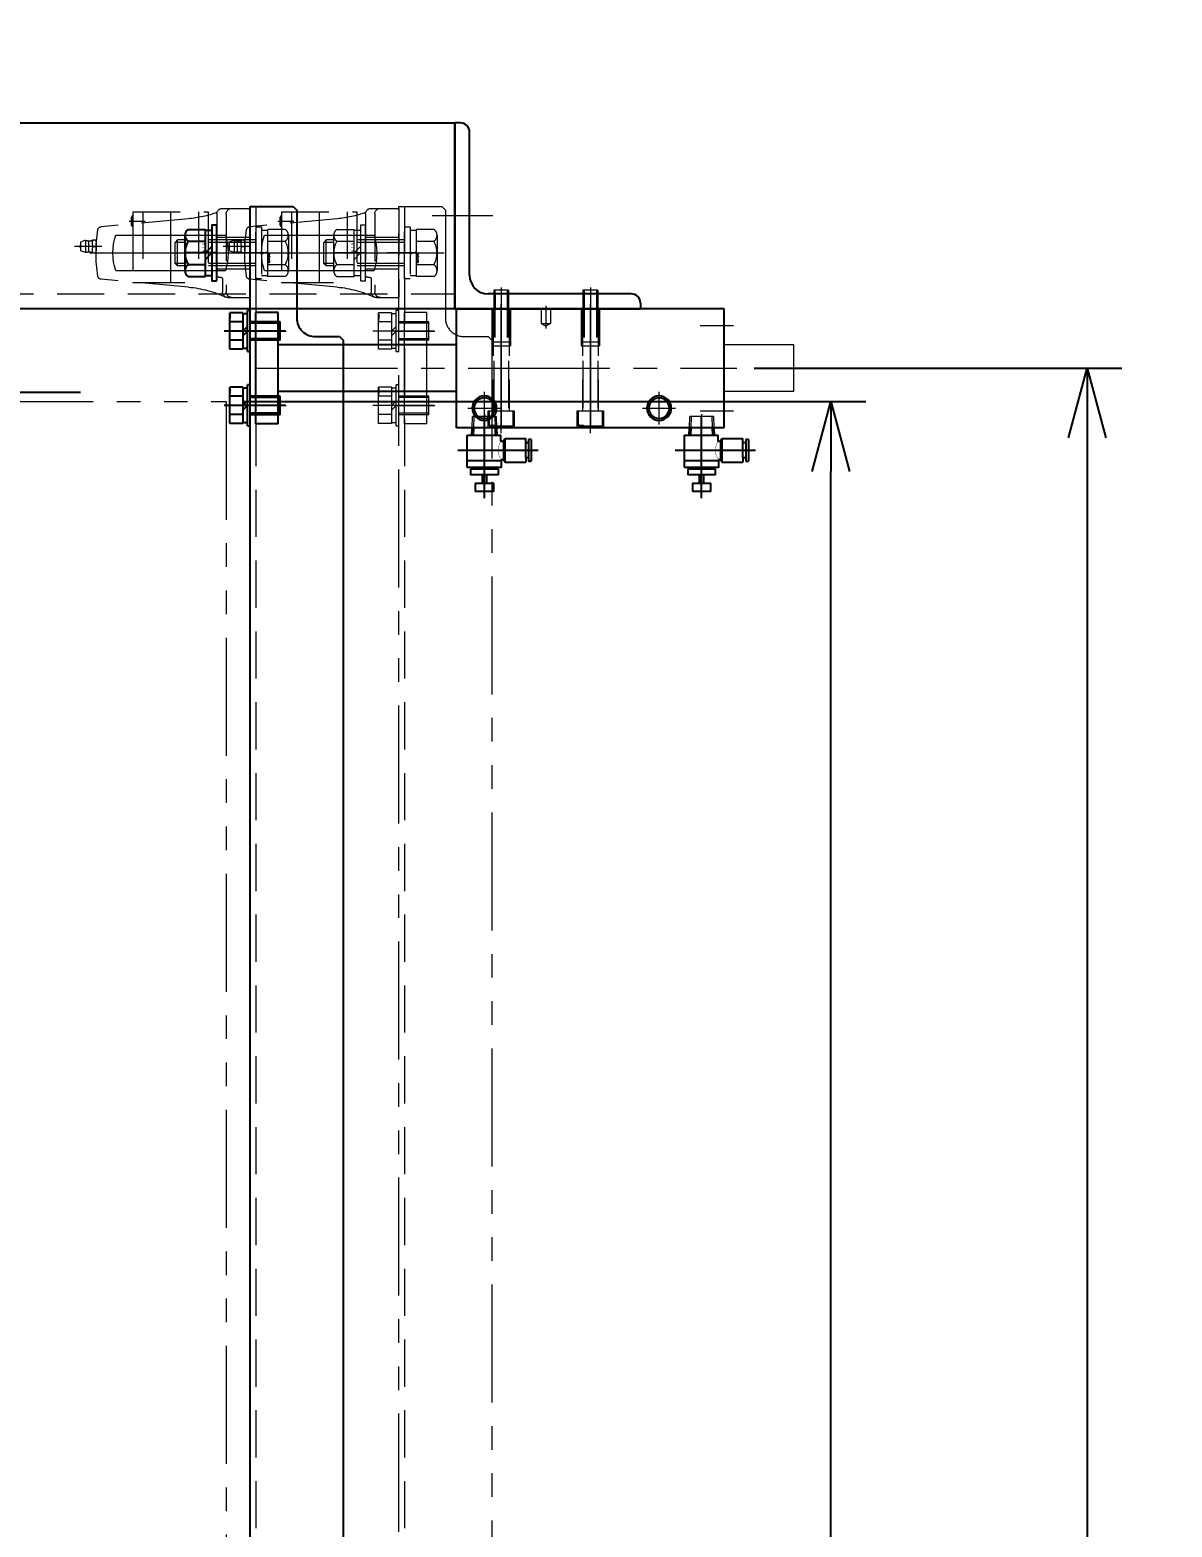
# Model space of a CAD drawing. Header units: millimetres. Extents: x -8731 to 85711, y -14522 to 31379.
# Drawn here: x 3855 to 4469, y 5232 to 6038 of the extents above; entities that cross this region are included whole.
import ezdxf
from ezdxf import colors
from ezdxf.entities.mleader import LeaderData, LeaderLine
from ezdxf.enums import TextEntityAlignment as Align
from ezdxf.math import Vec2, Vec3

# ---------------------------------------------------------------- set-up
doc = ezdxf.new("R2010")
doc.units = ezdxf.units.MM
doc.header["$LTSCALE"] = 4
doc.header["$PDMODE"] = 99
doc.header["$PDSIZE"] = 1
for name, pattern in [('CENTER2', [28.575, 19.05, -3.175, 3.175, -3.175]), ('HIDDEN', [9.525, 6.35, -3.175]), ('PHANTOM2', [31.75, 15.875, -3.175, 3.175, -3.175, 3.175, -3.175])]:
    doc.linetypes.add(name, pattern=pattern)
for name, color, linetype, lineweight in [('04_HIDDEN', 2, 'HIDDEN', 13), ('05_CENTER', 4, 'CENTER2', 13), ('06_PHANTOM', 2, 'PHANTOM2', 13), ('08_DIM', 3, 'Continuous', 13)]:
    doc.layers.add(name, color=color, linetype=linetype, lineweight=lineweight)
doc.layers.add('10_DRAFT', color=8, linetype='Continuous', lineweight=0, plot=False)
doc.styles.add('KANJI0', font='txt.shx', dxfattribs={"width": 0.9, "height": 30, "bigfont": 'bigfont'})
doc.styles.add('KSS_TXT', font='txt.shx', dxfattribs={"bigfont": 'extfont2.shx'})
doc.styles.add('KSS_TXT_L', font='txt.shx', dxfattribs={"height": 9, "bigfont": 'extfont2.shx'})
doc.styles.get("Standard").update_dxf_attribs({"font": 'txt.shx', "bigfont": 'extfont2.shx'})
doc.dimstyles.new('KSS_DIM', dxfattribs={"dimscale": 3, "dimtxt": 3, "dimasz": 2.5, "dimexe": 1.25, "dimexo": 0.625, "dimtad": 1, "dimdsep": 46, "dimtxsty": 'KSS_TXT', "dimblk": 'OPEN30', "dimcen": 0, "dimazin": 2, "dimtfac": 0.75, "dimtmove": 0, "dimatfit": 3, "dimldrblk": 'OPEN30', "dimfxl": 1, "dimtolj": 1, "dimarcsym": 0})

# ---------------------------------------------------------------- blocks, each defined once
blk = doc.blocks.new('AM_BALLOON1')
at = {"transparency": 16777216}
blk.add_circle((0, 0), 5, dxfattribs=at)
blk.add_attdef('B_NUMBER', text='', height=3, dxfattribs=at).set_placement((0, 0), align=Align.MIDDLE_CENTER)
blk = doc.blocks.new('_OPEN')
at = {"color": 0, "linetype": 'ByBlock'}
for p, q in [((-1, 0.167), (0, 0)), ((0, 0), (-1, -0.167)), ((0, 0), (-1, 0))]:
    blk.add_line(p, q, dxfattribs=at)
blk = doc.blocks.new('A$C448B04A9_1_1_1')
at = {"color": 0}
for p, q in [((3, 100), (0, 100)), ((0, 0), (0, 100)), ((8, 18), (8, 95)), ((0, 0), (100, 0)), ((95, 8), (18, 8)), ((100, 3), (100, 0))]:
    blk.add_line(p, q, dxfattribs=at)
for centre, radius, start, end in [((3, 95), 5, 0, 90), ((18, 18), 10, 180, 270), ((95, 3), 5, 0, 90)]:
    blk.add_arc(centre, radius, start, end, dxfattribs=at)
blk = doc.blocks.new('A$C3AA34862_1_1_1')
at = {"color": 0}
blk.add_lwpolyline([(0, 1100), (2500, 1100), (2500, 1000), (0, 1000)], close=True, dxfattribs=at)
at = {"layer": '04_HIDDEN'}
for p, q in [((0, 1008), (2500, 1008)), ((2521, 1008), (2521, 1000)), ((2521.75, 1008), (2521.75, 1000)), ((2528.25, 1008), (2528.25, 1000)), ((2529, 1008), (2529, 1000)), ((2569, 1008), (2569, 1000)), ((2569.75, 1008), (2569.75, 1000)), ((2576.25, 1008), (2576.25, 1000)), ((2577, 1008), (2577, 1000))]:
    blk.add_line(p, q, dxfattribs=at)
at = {"layer": '05_CENTER'}
for p, q in [((2525, 1011.39), (2525, 996.61)), ((2573, 1011.39), (2573, 996.61))]:
    blk.add_line(p, q, dxfattribs=at)
at = {"layer": '10_DRAFT'}
blk.add_line((2520.45, 1050), (2487.89, 1050), dxfattribs=at)
at = {"color": 0}
blk.add_blockref('A$C448B04A9_1_1_1', (2500, 1000), dxfattribs=at)
blk = doc.blocks.new('_Open30')
at = {"color": 0, "linetype": 'ByBlock', "lineweight": -2}
for p, q in [((-1, 0.268), (0, 0)), ((0, 0), (-1, -0.268)), ((0, 0), (-1, 0))]:
    blk.add_line(p, q, dxfattribs=at)
blk = doc.blocks.new('*D1758')
at = {"layer": '08_DIM', "color": 0, "lineweight": -2, "transparency": 16777216}
for p, q in [((3969.77, 5837.9), (4304.55, 5837.9)), ((4285.8, 3975.4), (4285.8, 5800.4)), ((3969.77, 3937.9), (4304.55, 3937.9))]:
    blk.add_line(p, q, dxfattribs=at)
at = {"layer": 'Defpoints', "color": 0, "transparency": 16777216}
for p in [(3960.4, 5837.9), (4285.8, 5837.9), (3960.4, 3937.9)]:
    blk.add_point(p, dxfattribs=at)
at = {"layer": '08_DIM', "color": 0, "lineweight": -2, "transparency": 16777216, "xscale": 37.5, "yscale": 37.5, "zscale": 37.5}
for p, rotation in [((4285.8, 5837.9), 90), ((4285.8, 3937.9), 270)]:
    blk.add_blockref('_Open30', p, dxfattribs=dict(at, rotation=rotation))
at = {"layer": '08_DIM', "color": 0, "transparency": 16777216, "char_height": 45, "attachment_point": 5, "rotation": 90, "style": 'KSS_TXT'}
for s, insert in [('\\A1;(濾布幅)', (4317.68, 4887.9)), ('\\A1;1900', (4253.93, 4887.9))]:
    blk.add_mtext(s, dxfattribs=dict(at, insert=insert))
blk = doc.blocks.new('*D1872')
at = {"layer": '08_DIM', "color": 0, "lineweight": -2, "transparency": 16777216}
for p, q in [((4244.48, 5855.9), (4442.37, 5855.9)), ((4423.62, 5818.4), (4423.62, 3957.4)), ((4244.48, 3919.9), (4442.37, 3919.9))]:
    blk.add_line(p, q, dxfattribs=at)
at = {"layer": 'Defpoints', "color": 0, "transparency": 16777216}
for p in [(4235.1, 5855.9), (4235.1, 3919.9), (4423.62, 3919.9)]:
    blk.add_point(p, dxfattribs=at)
at = {"layer": '08_DIM', "color": 0, "lineweight": -2, "transparency": 16777216, "xscale": 37.5, "yscale": 37.5, "zscale": 37.5}
for p, rotation in [((4423.62, 5855.9), 90), ((4423.62, 3919.9), 270)]:
    blk.add_blockref('_Open30', p, dxfattribs=dict(at, rotation=rotation))
at = {"layer": '08_DIM', "color": 0, "transparency": 16777216, "insert": (4391.75, 4887.9), "char_height": 45, "attachment_point": 5, "rotation": 90, "style": 'KSS_TXT'}
blk.add_mtext('\\A1;1936', dxfattribs=at)
blk = doc.blocks.new('*D1873')
at = {"layer": '08_DIM', "color": 0, "lineweight": -2, "transparency": 16777216}
for p, q in [((3882.02, 5842.9), (3677.9, 5842.9)), ((3696.65, 3970.4), (3696.65, 5805.4)), ((3882.02, 3932.9), (3677.9, 3932.9))]:
    blk.add_line(p, q, dxfattribs=at)
at = {"layer": 'Defpoints', "color": 0, "transparency": 16777216}
for p in [(3696.65, 5842.9), (3891.4, 5842.9), (3891.4, 3932.9)]:
    blk.add_point(p, dxfattribs=at)
at = {"layer": '08_DIM', "color": 0, "lineweight": -2, "transparency": 16777216, "xscale": 37.5, "yscale": 37.5, "zscale": 37.5}
for p, rotation in [((3696.65, 5842.9), 90), ((3696.65, 3932.9), 270)]:
    blk.add_blockref('_Open30', p, dxfattribs=dict(at, rotation=rotation))
at = {"layer": '08_DIM', "color": 0, "transparency": 16777216, "insert": (3664.77, 4887.9), "char_height": 45, "attachment_point": 5, "rotation": 90, "style": 'KSS_TXT'}
blk.add_mtext('\\A1;1910', dxfattribs=at)
blk = doc.blocks.new('MUCAP206Jb_1_1_1')
at = {"color": 0}
for p, q in [((-6.8, 88.73), (-5.9, 91.43)), ((-6.8, 88.73), (-0.2, 88.73)), ((-5.9, 91.43), (-1.1, 91.43)), ((-0.2, 88.73), (-1.1, 91.43)), ((-7, 84.56), (-7, 83.3)), ((-6.3, 86.98), (-0.7, 86.98)), ((-5.25, 82.93), (-1.75, 82.93)), ((-3.5, 84.56), (-3.5, 83.3)), ((0, 84.56), (0, 83.3)), ((-18.37, 33.2), (-14.14, 80.26)), ((18.37, 33.2), (14.14, 80.26)), ((-22.2, 63.15), (-22.2, 22.65)), ((-22.2, 63.15), (-15.68, 63.15)), ((-20.2, 63.4), (-19.33, 63.9)), ((-14.2, 63.4), (-20.2, 63.4)), ((-20.2, 63.15), (-20.2, 63.4)), ((-19.65, 63.15), (-19.65, 63.72)), ((-15.07, 63.9), (-19.33, 63.9)), ((-14.2, 63.4), (-15.07, 63.9)), ((-14.75, 63.15), (-14.75, 63.72)), ((-14.2, 63.15), (-14.2, 63.4)), ((15.68, 63.15), (15.9, 63.15)), ((15.9, 63.15), (15.9, 60.65)), ((-22.2, 22.65), (-20.27, 22.65)), ((-21, 18), (12, 18)), ((13, 17), (13, 16)), ((-24, 15), (-24, 0)), ((-21, 13), (21, 13)), ((14, 15), (21, 15)), ((24, 12), (24, 0)), ((-24, 0), (24, 0))]:
    blk.add_line(p, q, dxfattribs=at)
for centre, radius, start, end in [((-3.5, 88.73), 3.3, 180, 208.06161), ((-3.5, 89.94), 1.59, 69.55499, 110.44501), ((-3.5, 88.73), 3.3, 331.93839, 0), ((-12.15, 80.08), 2, 98.6248, 174.86827), ((0, 0), 83, 81.3752, 98.6248), ((-5.25, 80.61), 4.32, 66.10224, 113.89776), ((-5.25, 87.25), 4.32, 246.10224, 293.89776), ((-12.29, 87.35), 6, 332.37229, 353.89834), ((-7.12, 86.8), 0.8, 353.89834, 28.06161), ((-1.75, 80.61), 4.32, 66.10224, 113.89776), ((-1.75, 87.25), 4.32, 246.10224, 293.89776), ((0.12, 86.8), 0.8, 151.93839, 186.10166), ((5.29, 87.35), 6, 186.10166, 207.62771), ((12.15, 80.08), 2, 5.13173, 81.3752), ((-78.13, 38.57), 60, 339.84489, 354.86827), ((78.13, 38.57), 60, 185.13173, 204.94017), ((-21, 15), 3, 90, 180), ((12, 17), 1, 0, 90), ((-21, 10), 3, 90, 180), ((14, 16), 1, 180, 270), ((21, 12), 3, 0, 90), ((21, 10), 3, 0, 90)]:
    blk.add_arc(centre, radius, start, end, dxfattribs=at)
at = {"layer": '04_HIDDEN', "color": 0}
for p, q in [((-22.2, 57.9), (15.9, 57.9)), ((-15.68, 63.15), (15.68, 63.15)), ((15.9, 60.65), (15.9, 22.65)), ((-22.2, 27.9), (15.9, 27.9)), ((-20.27, 22.65), (15.9, 22.65)), ((-8.5, 18), (-8.5, 0)), ((8.5, 18), (8.5, 0))]:
    blk.add_line(p, q, dxfattribs=at)
at = {"layer": '05_CENTER', "color": 0}
for p, q in [((-3.5, 79.92), (-3.5, 94.53)), ((0, 86.42), (0, 0)), ((-17.2, 65.24), (-17.2, 56.57))]:
    blk.add_line(p, q, dxfattribs=at)
at = {"layer": '10_DRAFT'}
for p, q in [((-9.5, 72.41), (-9.5, 13.39)), ((9.5, 72.41), (9.5, 13.39)), ((-22.2, 42.9), (15.9, 42.9))]:
    blk.add_line(p, q, dxfattribs=at)
for start, end in [(72.15448, 107.84552), (252.15448, 287.84552)]:
    blk.add_arc((0, 42.9), 31, start, end, dxfattribs=at)
blk = doc.blocks.new('M14Nza_1_1_1')
at = {"color": 0}
for p, q in [((-9.52, 17.1), (9.52, 17.1)), ((-12.7, 15.4), (-12.7, 6.1)), ((-6.35, 6.1), (-6.35, 15.4)), ((6.35, 15.4), (6.35, 6.1)), ((12.7, 15.4), (12.7, 6.1)), ((-12.7, 6.1), (12.7, 6.1)), ((-12.25, 2.6), (-12.25, 6.1)), ((-3.5, 6.1), (0, 2.6)), ((0, 6.1), (3.5, 2.6)), ((12.25, 6.1), (12.25, 2.6))]:
    blk.add_line(p, q, dxfattribs=at)
at = {"color": 0, "linetype": 'CENTER2'}
blk.add_line((0, 0), (0, 17.1), dxfattribs=at)
at = {"color": 0}
blk.add_lwpolyline([(-15, 0), (15, 0), (15, 2.6), (-15, 2.6)], close=True, dxfattribs=at)
for centre, radius, start, end in [((-9.52, 13.29), 3.81, 33.626, 146.374), ((0, 4.4), 12.7, 60, 120), ((9.52, 13.29), 3.81, 33.626, 146.374)]:
    blk.add_arc(centre, radius, start, end, dxfattribs=at)
at = {"layer": '10_DRAFT', "ltscale": 3, "style": 'KANJI0', "width": 0.82}
blk.add_text('Ｍ１４', height=1.5, dxfattribs=at).set_placement((0.39, 6.2))
blk = doc.blocks.new('A$C2B91780A_1_1_1')
at = {"color": 0}
for p, q in [((-7, 42.1), (-5.6, 43.5)), ((-7, 0), (-7, 42.1)), ((-7, 42.1), (7, 42.1)), ((-5.6, 43.5), (5.6, 43.5)), ((-5.6, 0), (-5.6, 43.5)), ((7, 42.1), (5.6, 43.5)), ((5.6, 0), (5.6, 43.5)), ((7, 0), (7, 42.1)), ((-14, -3), (-14, 0)), ((-14, 0), (14, 0)), ((14, 0), (14, -3)), ((14, -3), (-14, -3)), ((-12.7, -15.8), (-12.7, -6.5)), ((-12.7, -6.5), (12.7, -6.5)), ((-12.25, -6.5), (-12.25, -3)), ((-6.35, -15.8), (-6.35, -6.5)), ((0.64, -6.5), (-0.64, -3)), ((6.35, -6.5), (6.35, -15.8)), ((12.25, -3), (12.25, -6.5)), ((12.7, -15.8), (12.7, -6.5)), ((9.52, -17.5), (-9.52, -17.5))]:
    blk.add_line(p, q, dxfattribs=at)
at = {"color": 0, "linetype": 'CENTER2'}
blk.add_line((0, 46.09), (0, -21.25), dxfattribs=at)
at = {"color": 0}
for centre, radius, start, end in [((-9.52, -13.69), 3.81, 213.626, 326.374), ((0, -4.8), 12.7, 240, 300), ((9.52, -13.69), 3.81, 213.626, 326.374)]:
    blk.add_arc(centre, radius, start, end, dxfattribs=at)
at = {"layer": '10_DRAFT', "ltscale": 3, "style": 'KANJI0', "width": 0.82}
blk.add_text('M14x50', height=1, rotation=180, dxfattribs=at).set_placement((-0.53, -6.6))
blk = doc.blocks.new('A$C05FE0EC2_1_1_1')
at = {"color": 0}
for p, q in [((-9.81, 11), (9.81, 11)), ((-9.81, 4), (-9.81, 11)), ((-4.91, 4), (-4.91, 11)), ((4.91, 4), (4.91, 11)), ((9.81, 4), (9.81, 11)), ((-11, 1.5), (11, 1.5)), ((-11, 1.5), (-11, 0)), ((-11, 0), (11, 0)), ((9.81, 4), (-9.81, 4)), ((-9.25, 4), (-9.25, 1.5)), ((0, 1.5), (-2.5, 4)), ((0, 4), (2.5, 1.5)), ((9.25, 1.5), (9.25, 4)), ((11, 0), (11, 1.5))]:
    blk.add_line(p, q, dxfattribs=at)
at = {"color": 0, "linetype": 'CENTER2'}
blk.add_line((0, -19), (0, 14), dxfattribs=at)
at = {"color": 0, "linetype": 'HIDDEN'}
for p, q in [((-5, -16), (-5, 0)), ((-4.19, -16), (-4.19, 0)), ((4.19, -16), (4.19, 0)), ((5, -16), (5, 0)), ((-5, -16), (5, -16))]:
    blk.add_line(p, q, dxfattribs=at)
at = {"layer": '10_DRAFT', "style": 'KSS_TXT_L'}
blk.add_text('BT-M10x20L,SW,PW', height=0.3, dxfattribs=at).set_placement((5.16, 10.66))
blk = doc.blocks.new('A$C293536BD_1_1_1')
at = {"color": 0}
for p, q in [((0, -1055), (0, 1055)), ((0, 1055), (23, 1055)), ((23, 1055), (25, 1053)), ((25, 1053), (25, 995)), ((35, 985), (48, 985)), ((48, 985), (50, 983)), ((50, 983), (50, -983))]:
    blk.add_line(p, q, dxfattribs=at)
blk.add_arc((35, 995), 10, 180, 270, dxfattribs=at)
at = {"layer": '04_HIDDEN'}
blk.add_line((3, 1055), (3, -1055), dxfattribs=at)
at = {"layer": '05_CENTER'}
for p, q in [((9.23, 1030), (-6.22, 1030)), ((9.23, 988), (-6.22, 988)), ((9.23, 948), (-6.22, 948))]:
    blk.add_line(p, q, dxfattribs=at)
blk = doc.blocks.new('A$C15BB09A1_1_1_1')
blk.add_blockref('A$C293536BD_1_1_1', (-3, 979))
at = {"rotation": 90}
for name, p in [('M14Nza_1_1_1', (-21, 2009)), ('A$C05FE0EC2_1_1_1', (-3, 1967)), ('A$C05FE0EC2_1_1_1', (-3, 1927))]:
    blk.add_blockref(name, p, dxfattribs=at)
at = {"layer": '04_HIDDEN', "color": 4, "xscale": -1, "rotation": 90}
blk.add_blockref('MUCAP206Jb_1_1_1', (-3, 2009), dxfattribs=at)
at = {"layer": '04_HIDDEN', "rotation": 90}
blk.add_blockref('A$C2B91780A_1_1_1', (0, 2009), dxfattribs=at)
blk = doc.blocks.new('A$C131E5F08_1_1')
at = {"color": 0, "linetype": 'CENTER2'}
blk.add_line((0, -66.5), (0, 9.5), dxfattribs=at)
at = {"color": 0}
for p, q in [((6.5, 8), (-6.5, 8)), ((-6.5, 8), (-6.5, 0)), ((6.5, 0), (-6.5, 0)), ((6.5, 0), (6.5, 8))]:
    blk.add_line(p, q, dxfattribs=at)
at = {"color": 0, "linetype": 'HIDDEN'}
for p, q in [((-4, -65), (-4, 0)), ((4, -65), (4, 0)), ((-4, -37), (4, -37)), ((-3.32, -65), (-3.32, -37)), ((3.32, -65), (3.32, -37)), ((-4, -65), (4, -65))]:
    blk.add_line(p, q, dxfattribs=at)
at = {"layer": '10_DRAFT', "style": 'KSS_TXT_L'}
blk.add_text('CS-M8x65L', height=0.3, dxfattribs=at).set_placement((3.76, 7.66))
blk = doc.blocks.new('AS2201F-02-06b_1_1')
at = {"color": 0}
for p, q in [((-5, 34.4), (5, 34.4)), ((-5, 34.4), (-5, 29.9)), ((5, 29.9), (5, 34.4)), ((-7.5, 25.4), (0, 25.4)), ((-7.5, 25.4), (-7.5, 22.4)), ((-1.25, 29.9), (-5, 29.9)), ((5, 29.9), (-1.25, 29.9)), ((-1.25, 29.9), (-1.25, 25.4)), ((0, 25.4), (7.5, 25.4)), ((1.25, 25.4), (1.25, 29.9)), ((7.5, 22.4), (7.5, 25.4)), ((-25.2, 12.2), (-25.2, 17.95)), ((-23.7, 17.95), (-25.2, 17.95)), ((-23.7, 16.2), (-23.7, 17.95)), ((-23.7, 16.2), (-22.2, 16.2)), ((-23.7, 6.45), (-23.7, 16.2)), ((-22.2, 16.55), (-22.2, 18.6)), ((-11.1, 18.6), (-22.2, 18.6)), ((-22.2, 16.07), (-22.2, 16.55)), ((-11.1, 18.6), (-11.1, 5.8)), ((-10.23, 17.1), (-11.1, 18.6)), ((-10.23, 7.3), (-10.23, 17.1)), ((-9.24, 17.1), (-10.23, 17.1)), ((-9.25, 21.4), (-9.25, 17.9)), ((-9.25, 21.4), (7, 21.4)), ((-9.25, 17.9), (9.25, 17.9)), ((-9.24, 17.9), (-9.24, 17.1)), ((-7.5, 22.4), (0, 22.4)), ((-7, 21.9), (-7, 22.4)), ((-7, 21.4), (-7, 21.9)), ((0, 22.4), (7.5, 22.4)), ((7, 22.4), (7, 21.9)), ((7, 21.9), (7, 21.4)), ((7, 21.4), (9.25, 21.4)), ((9.25, 21.4), (9.25, 17.9)), ((9.25, 17.9), (9.25, 4)), ((-25.2, 6.45), (-25.2, 12.2)), ((-23.7, 8.2), (-22.2, 8.2)), ((-22.2, 16.07), (-22.2, 5.8)), ((-25.2, 6.45), (-23.7, 6.45)), ((-11.1, 5.8), (-22.2, 5.8)), ((-10.23, 7.3), (-11.1, 5.8)), ((-8.8, 7.3), (-10.23, 7.3)), ((-8.8, 7.3), (-8.8, 4)), ((9.25, 4), (-8.8, 4)), ((-6.58, 0), (-6.7, 4)), ((-5.72, 0), (-5.85, 4)), ((5.85, 4), (5.72, 0)), ((6.7, 4), (6.58, 0))]:
    blk.add_line(p, q, dxfattribs=at)
at = {"color": 0, "linetype": 'CENTER2'}
for p, q in [((0, 37.94), (0, -6)), ((-28.91, 12.2), (14.33, 12.2))]:
    blk.add_line(p, q, dxfattribs=at)
at = {"color": 0, "const_width": 0.2, "flags": 128}
blk.add_lwpolyline([(-9.24, 17.1), (-9.03, 16.85), (-8.73, 16.47), (-8.45, 16.07), (-8.28, 15.79), (-8.04, 15.36), (-7.85, 14.91), (-7.73, 14.59), (-7.64, 14.31), (-7.58, 14.05), (-7.49, 13.61), (-7.44, 13.27), (-7.4, 12.75), (-7.39, 12.23), (-7.41, 11.88), (-7.46, 11.27), (-7.53, 10.82), (-7.59, 10.48), (-7.71, 9.98), (-7.85, 9.49), (-8.04, 8.92), (-8.26, 8.36), (-8.51, 7.82), (-8.8, 7.3)], dxfattribs=at)
at = {"layer": '10_DRAFT'}
for p, q in [((-6.39, -6), (-6.58, 0)), ((-6.58, 0), (6.58, 0)), ((-5.53, -6), (-5.72, 0)), ((5.72, 0), (5.53, -6)), ((6.58, 0), (6.39, -6)), ((-6.39, -6), (6.39, -6))]:
    blk.add_line(p, q, dxfattribs=at)
blk = doc.blocks.new('MGPM50-100Z-M9Bd_1_1')
at = {"color": 0}
for p, q in [((-132, 62), (-132, 2)), ((-120, 62), (-132, 62)), ((-120, 62), (-120, 2)), ((120, 64), (-24, 64)), ((-24, 64), (-24, 0)), ((120, 64), (120, 0)), ((-24, 44.5), (-120, 44.5)), ((-24, 19.5), (-120, 19.5)), ((-120, 2), (-132, 2)), ((120, 0), (-24, 0))]:
    blk.add_line(p, q, dxfattribs=at)
for centre, radius in [((-9, 53.5), 6.58), ((-9, 53.5), 5.54), ((85, 53.5), 6.58), ((85, 53.5), 5.54)]:
    blk.add_circle(centre, radius, dxfattribs=at)
at = {"layer": '04_HIDDEN', "color": 0}
for p, q in [((-7, 64), (-7, 55)), ((7, 55), (7, 64)), ((41, 64), (41, 55)), ((55, 55), (55, 64)), ((-7, 55), (7, 55)), ((-4.3, 0), (-4.3, 55)), ((4.3, 0), (4.3, 55)), ((41, 55), (55, 55)), ((43.7, 0), (43.7, 55)), ((52.3, 0), (52.3, 55)), ((-5, 0), (-5, 20)), ((-5, 20), (5, 20)), ((5, 0), (5, 20)), ((43, 0), (43, 20)), ((43, 20), (53, 20)), ((53, 0), (53, 20)), ((21.5, 8), (24, 9.44)), ((26.5, 8), (24, 9.44)), ((21.5, 0), (21.5, 8)), ((21.5, 8), (26.5, 8)), ((26.5, 0), (26.5, 8))]:
    blk.add_line(p, q, dxfattribs=at)
at = {"layer": '05_CENTER', "color": 0}
for p, q in [((-9, 56.73), (-9, 66.73)), ((0, 66.99), (0, -2.4)), ((48, 66.99), (48, -2.4)), ((107.9, 56.73), (107.9, 66.73)), ((-9, 62.35), (-9, 44.65)), ((85, 62.35), (85, 44.65)), ((-136.67, 52), (-115.67, 52)), ((-56.67, 52), (-35.67, 52)), ((-17.85, 53.5), (-0.15, 53.5)), ((76.15, 53.5), (93.85, 53.5)), ((107.18, 55), (125, 55)), ((-132, 32), (126.81, 32)), ((-136.67, 12), (-115.67, 12)), ((-56.67, 12), (-35.67, 12)), ((24, -1.5), (24, 10.72)), ((107.18, 9), (125, 9))]:
    blk.add_line(p, q, dxfattribs=at)
at = {"layer": '06_PHANTOM', "color": 0}
for p, q in [((-52, 62), (-52, 2)), ((-40, 62), (-52, 62)), ((-40, 62), (-40, 2)), ((-40, 2), (-52, 2))]:
    blk.add_line(p, q, dxfattribs=at)
at = {"layer": '10_DRAFT'}
for p, q in [((157.5, 44.5), (120, 44.5)), ((157.5, 44.5), (157.5, 19.5)), ((157.5, 19.5), (120, 19.5))]:
    blk.add_line(p, q, dxfattribs=at)
at = {"color": 0, "xscale": -1}
for p in [(-9, 64), (107.9, 64)]:
    blk.add_blockref('AS2201F-02-06b_1_1', p, dxfattribs=at)
blk = doc.blocks.new('A$C6408539A_1_1')
at = {"rotation": 270}
blk.add_blockref('A$C15BB09A1_1_1_1', (21, 132), dxfattribs=at)
at = {"color": 4, "xscale": -1, "rotation": 90}
blk.add_blockref('MGPM50-100Z-M9Bd_1_1', (2000, 0), dxfattribs=at)
at = {"layer": '04_HIDDEN', "rotation": 89.99999999999999}
for p in [(1945, 0), (1945, -48)]:
    blk.add_blockref('A$C131E5F08_1_1', p, dxfattribs=at)
at = {"layer": '06_PHANTOM', "rotation": 270}
blk.add_blockref('A$C15BB09A1_1_1_1', (21, 52), dxfattribs=at)

msp = doc.modelspace()

# ---------------------------------------------------------------- linework, layer by layer
at = {"layer": '06_PHANTOM', "color": 6}
msp.add_lwpolyline([(1793.29684, 5837.90432), (3960.39684, 5837.90432), (3960.39684, 3937.90432), (1793.29684, 3937.90432)], close=True, dxfattribs=at)

# ---------------------------------------------------------------- block references
msp.add_blockref('A$C3AA34862_1_1_1', (1583.29684, 4887.90432))
at = {"rotation": 90}
msp.add_blockref('A$C6408539A_1_1', (4108.29684, 3887.90432), dxfattribs=at)

# ---------------------------------------------------------------- dimensions: what is measured, and where the dimension line sits
at = {"layer": '08_DIM'}
for base, p1, p2, override, picture, middle in [((4423.62064, 3919.90432), (4235.10333, 5855.90432), (4235.10333, 3919.90432), {"dimscale": 15}, '*D1872', (4391.74564, 4887.90432)), ((3696.64898, 5842.90432), (3891.39684, 3932.90432), (3891.39684, 5842.90432), {"dimscale": 15}, '*D1873', (3664.77398, 4887.90432)), ((4285.8009, 5837.90432), (3960.39684, 3937.90432), (3960.39684, 5837.90432), {"dimscale": 15, "dimpost": '\\X(濾布幅)'}, '*D1758', (4285.8009, 4887.90432))]:
    dim = msp.add_linear_dim(base=base, p1=p1, p2=p2, angle=90, dimstyle='KSS_DIM', override=override, dxfattribs=at)
    dim.commit()
    dim.dimension.update_dxf_attribs({"geometry": picture, "text_midpoint": middle})

# ---------------------------------------------------------------- leaders
ml = msp.add_multileader_block('Standard', dxfattribs=at)
ml.set_content('AM_BALLOON1', color=256, scale=15)
ml.set_attribute('B_NUMBER', 'AU', width=0)
ml.set_leader_properties(color=256, linetype='ByLayer', lineweight=-1)
ml.set_arrow_properties(name='OPEN')
ml.build(insert=Vec2(0, 0))
ml.multileader.update_dxf_attribs({"leader_type": 0, "has_dogleg": 0, "text_right_attachment_type": 6, "dogleg_length": 0, "arrow_head_size": 30, "scale": 15, "block_connection_type": 1})
ctx = ml.context
ctx.base_point, ctx.scale, ctx.char_height, ctx.arrow_head_size, ctx.landing_gap_size, ctx.plane_origin = Vec3(5844.83769, 21132.80583), 15, 60, 30, 30, Vec3(5844.83769, 21132.80583)
ctx.right_attachment, ctx.attachment_type = 6, 1
notes = []
notes.append((ctx, [(0, (0, 0, 0), (0, 0), (1, 0), 1, [])]))
ctx.block.insert = Vec3(5844.83769, 21132.80583)
ml = msp.add_multileader_block('Standard', dxfattribs=at)
ml.set_content('AM_BALLOON1', color=256, scale=15)
ml.set_attribute('B_NUMBER', 'AF', width=0)
ml.set_leader_properties(color=256, linetype='ByLayer', lineweight=-1)
ml.set_arrow_properties(name='OPEN')
ml.build(insert=Vec2(0, 0))
ml.multileader.update_dxf_attribs({"leader_type": 0, "has_dogleg": 0, "text_right_attachment_type": 6, "dogleg_length": 0, "arrow_head_size": 30, "scale": 15, "block_connection_type": 1})
ctx = ml.context
ctx.base_point, ctx.scale, ctx.char_height, ctx.arrow_head_size, ctx.landing_gap_size, ctx.plane_origin = Vec3(8262.14661, 16915.24927), 15, 60, 30, 30, Vec3(8262.14661, 16915.24927)
ctx.right_attachment, ctx.attachment_type = 6, 1
notes.append((ctx, [(0, (0, 0, 0), (0, 0), (1, 0), 1, [])]))
ctx.block.insert = Vec3(8262.14661, 16915.24927)
ml = msp.add_multileader_block('Standard', dxfattribs=at)
ml.set_content('AM_BALLOON1', color=256, scale=15)
ml.set_attribute('B_NUMBER', 'AO', width=0)
ml.set_leader_properties(color=256, linetype='ByLayer', lineweight=-1)
ml.set_arrow_properties(name='OPEN')
ml.build(insert=Vec2(0, 0))
ml.multileader.update_dxf_attribs({"leader_type": 0, "has_dogleg": 0, "text_right_attachment_type": 6, "dogleg_length": 0, "arrow_head_size": 30, "scale": 15, "block_connection_type": 1})
ctx = ml.context
ctx.base_point, ctx.scale, ctx.char_height, ctx.arrow_head_size, ctx.landing_gap_size, ctx.plane_origin = Vec3(11532.59715, 15665.61266), 15, 60, 30, 30, Vec3(11532.59715, 15665.61266)
ctx.right_attachment, ctx.attachment_type = 6, 1
notes.append((ctx, [(0, (0, 0, 0), (0, 0), (1, 0), 1, [])]))
ctx.block.insert = Vec3(11532.59715, 15665.61266)
ml = msp.add_multileader_block('Standard', dxfattribs=at)
ml.set_content('AM_BALLOON1', color=256, scale=15)
ml.set_attribute('B_NUMBER', 'D', width=0)
ml.set_leader_properties(color=256, linetype='ByLayer', lineweight=-1)
ml.set_arrow_properties(name='OPEN')
ml.build(insert=Vec2(0, 0))
ml.multileader.update_dxf_attribs({"leader_type": 0, "has_dogleg": 0, "text_right_attachment_type": 6, "dogleg_length": 0, "arrow_head_size": 30, "scale": 15, "block_connection_type": 1})
ctx = ml.context
ctx.base_point, ctx.scale, ctx.char_height, ctx.arrow_head_size, ctx.landing_gap_size, ctx.plane_origin = Vec3(9708.75838, 15394.05003), 15, 60, 30, 30, Vec3(9708.75838, 15394.05003)
ctx.right_attachment, ctx.attachment_type = 6, 1
notes.append((ctx, [(0, (0, 0, 0), (0, 0), (1, 0), 1, [])]))
ctx.block.insert = Vec3(9708.75838, 15394.05003)
ml = msp.add_multileader_block('Standard', dxfattribs=at)
ml.set_content('AM_BALLOON1', color=256, scale=15)
ml.set_attribute('B_NUMBER', 'E', width=0)
ml.set_leader_properties(color=256, linetype='ByLayer', lineweight=-1)
ml.set_arrow_properties(name='OPEN')
ml.build(insert=Vec2(0, 0))
ml.multileader.update_dxf_attribs({"leader_type": 0, "has_dogleg": 0, "text_right_attachment_type": 6, "dogleg_length": 0, "arrow_head_size": 30, "scale": 15, "block_connection_type": 1})
ctx = ml.context
ctx.base_point, ctx.scale, ctx.char_height, ctx.arrow_head_size, ctx.landing_gap_size, ctx.plane_origin = Vec3(4125.87913, 15299.50665), 15, 60, 30, 30, Vec3(4141.62998, 15072.38033)
ctx.right_attachment, ctx.attachment_type = 6, 1
notes.append((ctx, [(0, (0, 0, 0), (0, 0), (1, 0), 1, [])]))
ctx.block.insert = Vec3(4125.87913, 15299.50665)
ml = msp.add_multileader_block('Standard', dxfattribs=at)
ml.set_content('AM_BALLOON1', color=256, scale=15)
ml.set_attribute('B_NUMBER', 'A', width=0)
ml.set_leader_properties(color=256, linetype='ByLayer', lineweight=-1)
ml.set_arrow_properties(name='OPEN')
ml.build(insert=Vec2(0, 0))
ml.multileader.update_dxf_attribs({"leader_type": 0, "has_dogleg": 0, "text_right_attachment_type": 6, "dogleg_length": 0, "arrow_head_size": 30, "scale": 15, "block_connection_type": 1})
ctx = ml.context
ctx.base_point, ctx.scale, ctx.char_height, ctx.arrow_head_size, ctx.landing_gap_size, ctx.plane_origin = Vec3(13148.43876, 15210.37146), 15, 60, 30, 30, Vec3(13148.43876, 15210.37146)
ctx.right_attachment, ctx.attachment_type = 6, 1
notes.append((ctx, [(0, (0, 0, 0), (0, 0), (1, 0), 1, [])]))
ctx.block.insert = Vec3(13148.43876, 15210.37146)
ml = msp.add_multileader_block('Standard', dxfattribs=at)
ml.set_content('AM_BALLOON1', color=256, scale=15)
ml.set_attribute('B_NUMBER', 'B', width=0)
ml.set_leader_properties(color=256, linetype='ByLayer', lineweight=-1)
ml.set_arrow_properties(name='OPEN')
ml.build(insert=Vec2(0, 0))
ml.multileader.update_dxf_attribs({"leader_type": 0, "has_dogleg": 0, "text_right_attachment_type": 6, "dogleg_length": 0, "arrow_head_size": 30, "scale": 15, "block_connection_type": 1})
ctx = ml.context
ctx.base_point, ctx.scale, ctx.char_height, ctx.arrow_head_size, ctx.landing_gap_size, ctx.plane_origin = Vec3(13018.80587, 15068.9297), 15, 60, 30, 30, Vec3(13018.80587, 15068.9297)
ctx.right_attachment, ctx.attachment_type = 6, 1
notes.append((ctx, [(0, (0, 0, 0), (0, 0), (1, 0), 1, [])]))
ctx.block.insert = Vec3(13018.80587, 15068.9297)
ml = msp.add_multileader_block('Standard', dxfattribs=at)
ml.set_content('AM_BALLOON1', color=256, scale=15)
ml.set_attribute('B_NUMBER', 'AS', width=0)
ml.set_leader_properties(color=256, linetype='ByLayer', lineweight=-1)
ml.set_arrow_properties(name='OPEN')
ml.build(insert=Vec2(0, 0))
ml.multileader.update_dxf_attribs({"leader_type": 0, "has_dogleg": 0, "text_right_attachment_type": 6, "dogleg_length": 0, "arrow_head_size": 30, "scale": 15, "block_connection_type": 1})
ctx = ml.context
ctx.base_point, ctx.scale, ctx.char_height, ctx.arrow_head_size, ctx.landing_gap_size, ctx.plane_origin = Vec3(4130.22531, 15020.06589), 15, 60, 30, 30, Vec3(4145.97616, 14792.93957)
ctx.right_attachment, ctx.attachment_type = 6, 1
notes.append((ctx, [(0, (0, 0, 0), (0, 0), (1, 0), 1, [])]))
ctx.block.insert = Vec3(4130.22531, 15020.06589)
ml = msp.add_multileader_block('Standard', dxfattribs=at)
ml.set_content('AM_BALLOON1', color=256, scale=15)
ml.set_attribute('B_NUMBER', 'C', width=0)
ml.set_leader_properties(color=256, linetype='ByLayer', lineweight=-1)
ml.set_arrow_properties(name='OPEN')
ml.build(insert=Vec2(0, 0))
ml.multileader.update_dxf_attribs({"leader_type": 0, "has_dogleg": 0, "text_right_attachment_type": 6, "dogleg_length": 0, "arrow_head_size": 30, "scale": 15, "block_connection_type": 1})
ctx = ml.context
ctx.base_point, ctx.scale, ctx.char_height, ctx.arrow_head_size, ctx.landing_gap_size, ctx.plane_origin = Vec3(13161.52102, 14919.16787), 15, 60, 30, 30, Vec3(13161.52102, 14919.16787)
ctx.right_attachment, ctx.attachment_type = 6, 1
notes.append((ctx, [(0, (0, 0, 0), (0, 0), (1, 0), 1, [])]))
ctx.block.insert = Vec3(13161.52102, 14919.16787)
ml = msp.add_multileader_block('Standard', dxfattribs=at)
ml.set_content('AM_BALLOON1', color=256, scale=15)
ml.set_attribute('B_NUMBER', 'F', width=0)
ml.set_leader_properties(color=256, linetype='ByLayer', lineweight=-1)
ml.set_arrow_properties(name='OPEN')
ml.build(insert=Vec2(0, 0))
ml.multileader.update_dxf_attribs({"leader_type": 0, "has_dogleg": 0, "text_right_attachment_type": 6, "dogleg_length": 0, "arrow_head_size": 30, "scale": 15, "block_connection_type": 1})
ctx = ml.context
ctx.base_point, ctx.scale, ctx.char_height, ctx.arrow_head_size, ctx.landing_gap_size, ctx.plane_origin = Vec3(4366.2672, 13121.43144), 15, 60, 30, 30, Vec3(4366.2672, 13121.43144)
ctx.right_attachment, ctx.attachment_type = 6, 1
notes.append((ctx, [(0, (0, 0, 0), (0, 0), (1, 0), 1, [])]))
ctx.block.insert = Vec3(4366.2672, 13121.43144)
ml = msp.add_multileader_block('Standard', dxfattribs=at)
ml.set_content('AM_BALLOON1', color=256, scale=15)
ml.set_attribute('B_NUMBER', 'D', width=0)
ml.set_leader_properties(color=256, linetype='ByLayer', lineweight=-1)
ml.set_arrow_properties(name='OPEN')
ml.build(insert=Vec2(0, 0))
ml.multileader.update_dxf_attribs({"leader_type": 0, "has_dogleg": 0, "text_right_attachment_type": 6, "dogleg_length": 0, "arrow_head_size": 30, "scale": 15, "block_connection_type": 1})
ctx = ml.context
ctx.base_point, ctx.scale, ctx.char_height, ctx.arrow_head_size, ctx.landing_gap_size, ctx.plane_origin = Vec3(5844.83769, 6803.23474), 15, 60, 30, 30, Vec3(5844.83769, 6803.23474)
ctx.right_attachment, ctx.attachment_type = 6, 1
notes.append((ctx, [(0, (0, 0, 0), (0, 0), (1, 0), 1, [])]))
ctx.block.insert = Vec3(5844.83769, 6803.23474)
ml = msp.add_multileader_block('Standard', dxfattribs=at)
ml.set_content('AM_BALLOON1', color=256, scale=15)
ml.set_attribute('B_NUMBER', 'D', width=0)
ml.set_leader_properties(color=256, linetype='ByLayer', lineweight=-1)
ml.set_arrow_properties(name='OPEN')
ml.build(insert=Vec2(0, 0))
ml.multileader.update_dxf_attribs({"leader_type": 0, "has_dogleg": 0, "text_right_attachment_type": 6, "dogleg_length": 0, "arrow_head_size": 30, "scale": 15, "block_connection_type": 1})
ctx = ml.context
ctx.base_point, ctx.scale, ctx.char_height, ctx.arrow_head_size, ctx.landing_gap_size, ctx.plane_origin = Vec3(71378.15101, 6803.23474), 15, 60, 30, 30, Vec3(71378.15101, 6803.23474)
ctx.right_attachment, ctx.attachment_type = 6, 1
notes.append((ctx, [(0, (0, 0, 0), (0, 0), (1, 0), 1, [])]))
ctx.block.insert = Vec3(71378.15101, 6803.23474)
ml = msp.add_multileader_block('Standard', dxfattribs=at)
ml.set_content('AM_BALLOON1', color=256, scale=8)
ml.set_attribute('B_NUMBER', '82', width=0)
ml.set_leader_properties(color=256, linetype='ByLayer', lineweight=-1)
ml.set_arrow_properties(name='OPEN')
ml.build(insert=Vec2(0, 0))
ml.multileader.update_dxf_attribs({"leader_type": 0, "has_dogleg": 0, "text_right_attachment_type": 6, "dogleg_length": 0, "arrow_head_size": 16, "scale": 8, "block_connection_type": 1})
ctx = ml.context
ctx.base_point, ctx.scale, ctx.char_height, ctx.arrow_head_size, ctx.landing_gap_size, ctx.plane_origin = Vec3(22334.62169, 5802.54406), 8, 32, 16, 16, Vec3(22326.73219, 6062.60185)
ctx.right_attachment, ctx.attachment_type = 6, 1
notes.append((ctx, [(0, (0, 0, 0), (0, 0), (1, 0), 1, [])]))
ctx.block.insert = Vec3(22334.62169, 5802.54406)
ml = msp.add_multileader_block('Standard', dxfattribs=at)
ml.set_content('AM_BALLOON1', color=256, scale=8)
ml.set_attribute('B_NUMBER', '83', width=0)
ml.set_leader_properties(color=256, linetype='ByLayer', lineweight=-1)
ml.set_arrow_properties(name='OPEN')
ml.build(insert=Vec2(0, 0))
ml.multileader.update_dxf_attribs({"leader_type": 0, "has_dogleg": 0, "text_right_attachment_type": 6, "dogleg_length": 0, "arrow_head_size": 16, "scale": 8, "block_connection_type": 1})
ctx = ml.context
ctx.base_point, ctx.scale, ctx.char_height, ctx.arrow_head_size, ctx.landing_gap_size, ctx.plane_origin = Vec3(22414.93902, 5802.54406), 8, 32, 16, 16, Vec3(22407.04951, 6062.60185)
ctx.right_attachment, ctx.attachment_type = 6, 1
notes.append((ctx, [(0, (0, 0, 0), (0, 0), (1, 0), 1, [])]))
ctx.block.insert = Vec3(22414.93902, 5802.54406)
ml = msp.add_multileader_block('Standard', dxfattribs=at)
ml.set_content('AM_BALLOON1', color=256, scale=5)
ml.set_attribute('B_NUMBER', '114', width=0)
ml.set_leader_properties(color=256, linetype='ByLayer', lineweight=-1)
ml.set_arrow_properties(name='OPEN')
ml.build(insert=Vec2(0, 0))
ml.multileader.update_dxf_attribs({"leader_type": 0, "has_dogleg": 0, "text_right_attachment_type": 6, "dogleg_length": 0, "arrow_head_size": 10, "scale": 2.5, "block_connection_type": 1})
ctx = ml.context
ctx.base_point, ctx.scale, ctx.char_height, ctx.arrow_head_size, ctx.landing_gap_size, ctx.plane_origin = Vec3(33834.34528, 5596.34315), 2.5, 20, 10, 10, Vec3(33834.34528, 5596.34315)
ctx.right_attachment, ctx.attachment_type = 6, 1
notes.append((ctx, [(0, (0, 0, 0), (0, 0), (1, 0), 1, [])]))
ctx.block.insert = Vec3(33834.34528, 5596.34315)
for ctx, leaders in notes:
    for number, flags, end, landing, length, lines in leaders:
        leader = LeaderData()
        leader.index, (leader.has_last_leader_line, leader.has_dogleg_vector, leader.attachment_direction) = number, flags
        leader.last_leader_point, leader.dogleg_vector, leader.dogleg_length = Vec3(end), Vec3(landing), length
        for number, points, colour, breaks in lines:
            line = LeaderLine()
            line.index, line.vertices, line.color, line.breaks = number, Vec3.list(points), colors.encode_raw_color(colour), breaks
            leader.lines.append(line)
        ctx.leaders.append(leader)

doc.saveas('drawing.dxf')
